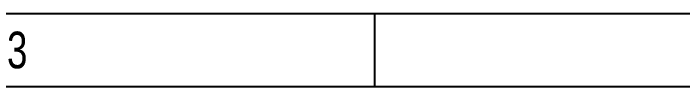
# Model space of a CAD drawing. Header units: millimetres. Extents: x -3183 to 3067, y 1033 to 2218.
# Drawn here: x 2786.75 to 2831.23, y 1561.95 to 1566.84 of the extents above; entities that cross this region are included whole.
import ezdxf

# ---------------------------------------------------------------- set-up
doc = ezdxf.new("R2010")
doc.units = ezdxf.units.MM
doc.styles.get("Standard").update_dxf_attribs({"font": 'arial.ttf'})

msp = doc.modelspace()

# ---------------------------------------------------------------- linework, layer by layer
at = {"color": 2, "linetype": 'Continuous'}
msp.add_line((2667.04288, 1566.83727), (3053.25246, 1566.83727), dxfattribs=at)
at = {"color": 7, "linetype": 'Continuous'}
for p, q in [((2810.77151, 1561.94854), (2810.77151, 1566.83727)), ((2647.48797, 1561.94854), (3058.14118, 1561.94854)), ((2647.48797, 1561.94738), (3067.48797, 1561.94738))]:
    msp.add_line(p, q, dxfattribs=at)

# ---------------------------------------------------------------- texts
at = {"color": 2, "linetype": 'Continuous', "width": 0.714286}
msp.add_text('3', height=2.44436, dxfattribs=at).set_placement((2786.32787, 1563.17072))

doc.saveas('drawing.dxf')
